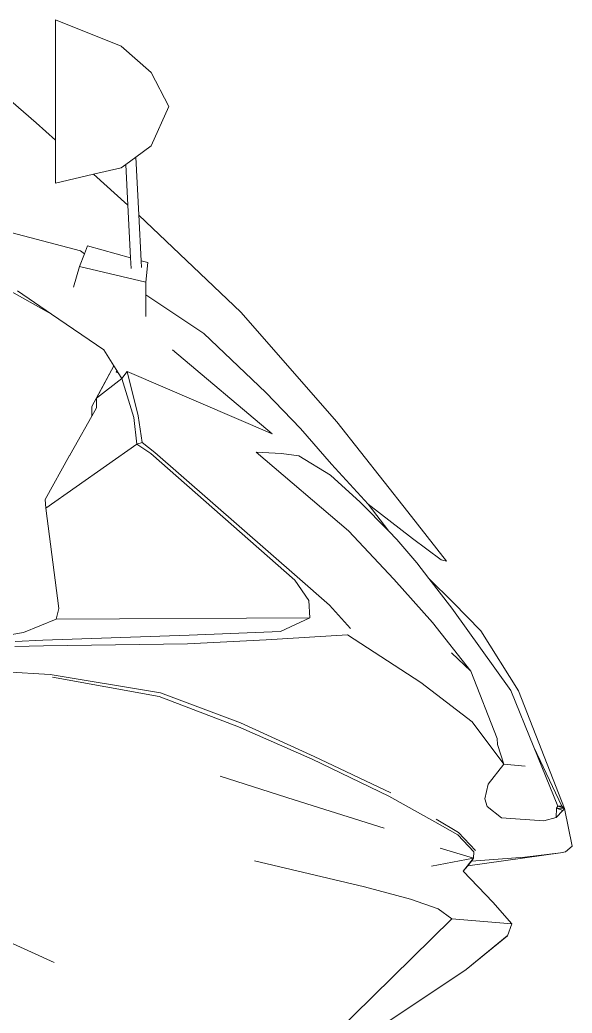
# Model space of a CAD drawing. Header units: inches. Extents: x 1944 to 3775, y -462 to 1299.
# Drawn here: x 2567.93 to 2580.28, y 376.3 to 398.52 of the extents above; entities that cross this region are included whole.
import ezdxf

# ---------------------------------------------------------------- set-up
doc = ezdxf.new("R2010")
doc.units = ezdxf.units.IN
doc.header["$MEASUREMENT"] = 0
doc.layers.add('CAR', color=173, linetype='Continuous', lineweight=13)

# ---------------------------------------------------------------- blocks, each defined once
blk = doc.blocks.new('r')
at = {"layer": 'CAR'}
for p, q in [((48.349, 46.719), (49.818, 46.128)), ((48.349, 44.031), (48.349, 46.719)), ((49.818, 46.128), (50.488, 45.544)), ((47.919, 44.418), (46.677, 45.485)), ((50.488, 45.544), (50.883, 44.783)), ((50.488, 43.901), (50.883, 44.783)), ((48.349, 44.031), (47.919, 44.418)), ((48.349, 44.031), (48.349, 43.067)), ((50.143, 43.649), (50.488, 43.901)), ((49.921, 43.487), (50.143, 43.649)), ((50.21, 42.355), (50.143, 43.649)), ((49.197, 43.266), (49.818, 43.412)), ((49.818, 43.412), (49.921, 43.487)), ((49.968, 42.573), (49.921, 43.487)), ((48.349, 43.067), (49.197, 43.266)), ((49.968, 42.573), (49.197, 43.266)), ((48.909, 41.549), (45.434, 42.472)), ((50.028, 41.398), (49.968, 42.573)), ((44.341, 42.337), (48.258, 40.139)), ((50.212, 42.353), (50.21, 42.355)), ((50.263, 41.332), (50.21, 42.355)), ((52.494, 40.183), (50.212, 42.353)), ((48.999, 41.489), (48.909, 41.549)), ((49.068, 41.667), (48.999, 41.489)), ((49.068, 41.667), (50.028, 41.398)), ((48.999, 41.489), (48.888, 41.201)), ((50.041, 41.159), (50.028, 41.398)), ((50.263, 41.332), (50.415, 41.289)), ((50.271, 41.177), (50.263, 41.332)), ((48.888, 41.201), (48.754, 40.737)), ((50.373, 40.853), (48.888, 41.201)), ((50.373, 40.853), (50.415, 41.289)), ((50.373, 40.572), (50.373, 40.853)), ((47.498, 40.657), (48.258, 40.139)), ((51.669, 39.707), (50.373, 40.572)), ((50.373, 40.084), (50.373, 40.572)), ((48.258, 40.139), (49.432, 39.339)), ((52.494, 40.183), (54.644, 37.724)), ((53.055, 38.382), (51.669, 39.707)), ((49.432, 39.339), (49.654, 38.983)), ((53.198, 37.457), (50.966, 39.336)), ((49.159, 38.07), (49.654, 38.983)), ((49.265, 38.257), (49.654, 38.982)), ((49.654, 38.983), (49.654, 38.982)), ((49.654, 38.982), (49.719, 38.878)), ((49.265, 38.257), (49.833, 38.694)), ((49.719, 38.878), (49.708, 38.835)), ((49.708, 38.835), (49.726, 38.867)), ((49.708, 38.835), (49.737, 38.848)), ((49.751, 38.826), (49.708, 38.835)), ((49.719, 38.878), (49.726, 38.867)), ((49.726, 38.867), (49.737, 38.848)), ((49.737, 38.848), (49.751, 38.826)), ((49.751, 38.826), (49.833, 38.694)), ((49.954, 38.855), (49.833, 38.694)), ((49.833, 38.694), (50.103, 37.823)), ((50.2, 37.865), (49.954, 38.855)), ((53.198, 37.457), (49.954, 38.855)), ((49.265, 38.043), (49.265, 38.257)), ((53.833, 37.575), (53.055, 38.382)), ((49.159, 38.07), (49.159, 37.855)), ((49.159, 37.855), (49.265, 38.043)), ((48.766, 37.153), (49.159, 37.855)), ((50.103, 37.823), (50.169, 37.23)), ((50.287, 37.265), (50.2, 37.865)), ((54.526, 36.781), (53.833, 37.575)), ((54.644, 37.724), (56.233, 35.718)), ((50.169, 37.23), (48.133, 35.8)), ((48.672, 36.984), (48.766, 37.153)), ((50.287, 37.265), (50.169, 37.23)), ((50.169, 37.23), (50.484, 37.017)), ((50.572, 37.041), (50.287, 37.265)), ((48.119, 35.994), (48.665, 36.971)), ((48.668, 36.977), (48.665, 36.971)), ((48.672, 36.984), (48.668, 36.977)), ((50.484, 37.017), (53.704, 34.184)), ((53.755, 34.264), (50.572, 37.041)), ((52.839, 37.049), (54.903, 35.293)), ((53.401, 37.019), (52.839, 37.049)), ((53.792, 36.969), (53.401, 37.019)), ((54.499, 36.535), (53.792, 36.969)), ((55.342, 35.885), (54.526, 36.781)), ((55.167, 35.933), (54.499, 36.535)), ((48.119, 35.994), (48.133, 35.8)), ((48.133, 35.8), (48.426, 33.556)), ((55.802, 35.284), (55.167, 35.933)), ((55.802, 35.284), (55.342, 35.885)), ((55.342, 35.885), (56.337, 35.121)), ((57.097, 34.613), (56.233, 35.718)), ((54.903, 35.293), (55.919, 34.209)), ((55.987, 35.096), (55.802, 35.284)), ((56.337, 35.121), (56.973, 34.641)), ((56.432, 34.571), (55.987, 35.096)), ((56.432, 34.571), (56.703, 34.221)), ((56.973, 34.641), (57.097, 34.613)), ((54.479, 33.627), (53.755, 34.264)), ((57.243, 33.689), (56.703, 34.221)), ((56.703, 34.221), (57.214, 33.561)), ((53.704, 34.184), (54.012, 33.733)), ((55.919, 34.209), (56.779, 33.237)), ((48.426, 33.556), (48.362, 33.311)), ((54.012, 33.733), (54.039, 33.345)), ((54.951, 33.102), (54.479, 33.627)), ((58.536, 31.715), (57.214, 33.561)), ((57.863, 33.056), (57.243, 33.689)), ((54.039, 33.345), (48.362, 33.311)), ((53.379, 33.04), (54.039, 33.345)), ((48.362, 33.311), (47.635, 33.014)), ((56.779, 33.237), (57.64, 32.153)), ((47.635, 33.014), (47.013, 32.914)), ((51.338, 32.958), (48.069, 32.847)), ((53.379, 33.04), (51.338, 32.958)), ((54.882, 32.962), (53.063, 32.849)), ((56.518, 31.894), (54.882, 32.962)), ((58.708, 31.712), (57.863, 33.056)), ((48.08, 32.719), (47.441, 32.705)), ((48.069, 32.847), (47.45, 32.814)), ((51.301, 32.765), (48.08, 32.719)), ((53.063, 32.849), (51.301, 32.765)), ((57.206, 32.561), (57.64, 32.153)), ((48.234, 32.078), (47.221, 32.134)), ((50.695, 31.663), (48.234, 32.078)), ((50.666, 31.584), (48.284, 32.014)), ((57.64, 32.153), (58.226, 30.648)), ((57.668, 31.014), (56.518, 31.894)), ((52.44, 30.907), (50.666, 31.584)), ((52.489, 30.993), (50.695, 31.663)), ((59.049, 30.45), (58.536, 31.715)), ((59.73, 29.082), (58.708, 31.712)), ((54.093, 30.179), (52.44, 30.907)), ((54.137, 30.244), (52.489, 30.993)), ((57.668, 31.014), (58.378, 30.072)), ((58.226, 30.648), (58.234, 30.509)), ((58.234, 30.509), (58.378, 30.072)), ((59.675, 29.13), (59.049, 30.45)), ((59.585, 29.129), (59.049, 30.45)), ((55.85, 29.429), (54.137, 30.244)), ((55.803, 29.353), (54.093, 30.179)), ((58.378, 30.072), (58.027, 29.625)), ((58.851, 30.027), (58.378, 30.072)), ((53.691, 29.271), (52.029, 29.803)), ((58.027, 29.625), (57.955, 29.294)), ((56.837, 28.783), (55.803, 29.353)), ((55.7, 28.636), (53.691, 29.271)), ((57.955, 29.294), (58.004, 29.123)), ((58.004, 29.123), (58.321, 28.868)), ((59.556, 29.084), (59.585, 29.129)), ((59.585, 29.129), (59.675, 29.13)), ((59.73, 29.082), (59.585, 29.129)), ((59.73, 29.082), (59.675, 29.13)), ((59.544, 28.881), (59.556, 29.084)), ((59.544, 28.881), (59.7, 29.036)), ((59.7, 29.036), (59.556, 29.084)), ((59.73, 29.082), (59.556, 29.084)), ((59.73, 29.082), (59.7, 29.036)), ((59.904, 28.233), (59.73, 29.082)), ((57.346, 28.486), (56.837, 28.783)), ((57.36, 28.544), (56.865, 28.838)), ((58.321, 28.868), (59.271, 28.806)), ((59.271, 28.806), (59.544, 28.881)), ((57.703, 28.107), (57.346, 28.486)), ((57.743, 28.139), (57.36, 28.544)), ((59.758, 28.107), (59.904, 28.233)), ((57.696, 27.967), (56.95, 28.19)), ((57.57, 27.796), (59.644, 28.088)), ((57.696, 27.967), (57.703, 28.107)), ((59.644, 28.088), (58.849, 27.988)), ((59.758, 28.107), (59.644, 28.088)), ((55.258, 27.325), (52.801, 27.911)), ((56.76, 27.788), (57.696, 27.967)), ((57.471, 27.677), (57.696, 27.967)), ((57.57, 27.796), (57.471, 27.677)), ((57.655, 27.9), (57.57, 27.796)), ((58.849, 27.988), (57.655, 27.9)), ((57.655, 27.9), (57.696, 27.967)), ((57.471, 27.677), (58.134, 26.983)), ((56.292, 27.053), (55.258, 27.325)), ((56.292, 27.053), (56.906, 26.838)), ((58.134, 26.983), (58.554, 26.502)), ((56.906, 26.838), (57.213, 26.614)), ((57.213, 26.614), (54.191, 23.643)), ((58.554, 26.502), (57.213, 26.614)), ((58.457, 26.233), (58.554, 26.502)), ((57.535, 25.476), (58.456, 26.232)), ((58.455, 26.231), (57.535, 25.476)), ((58.456, 26.232), (58.455, 26.231)), ((58.456, 26.232), (58.457, 26.233)), ((48.318, 25.632), (47.228, 26.135)), ((57.535, 25.476), (55.322, 24.004))]:
    blk.add_line(p, q, dxfattribs=at)
blk = doc.blocks.new('*U22')
at = {"layer": 'CAR'}
blk.add_blockref('r', (4.432, -10), dxfattribs=at)

msp = doc.modelspace()

# ---------------------------------------------------------------- block references
at = {"layer": 'CAR'}
msp.add_blockref('*U22', (2515.94, 361.8), dxfattribs=at)

doc.saveas('drawing.dxf')
